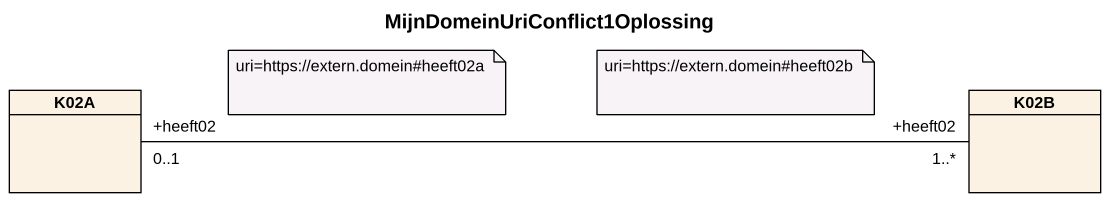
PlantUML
@startuml
title MijnDomeinUriConflict1Oplossing
hide circle
hide empty members
class K02A
class K02B
K02A "+heeft02\n0..1" -right- "+heeft02\n1..*" K02B
note as N1
  uri=https://extern.domein#heeft02a
end note
note as N2
  uri=https://extern.domein#heeft02b
end note
@enduml
